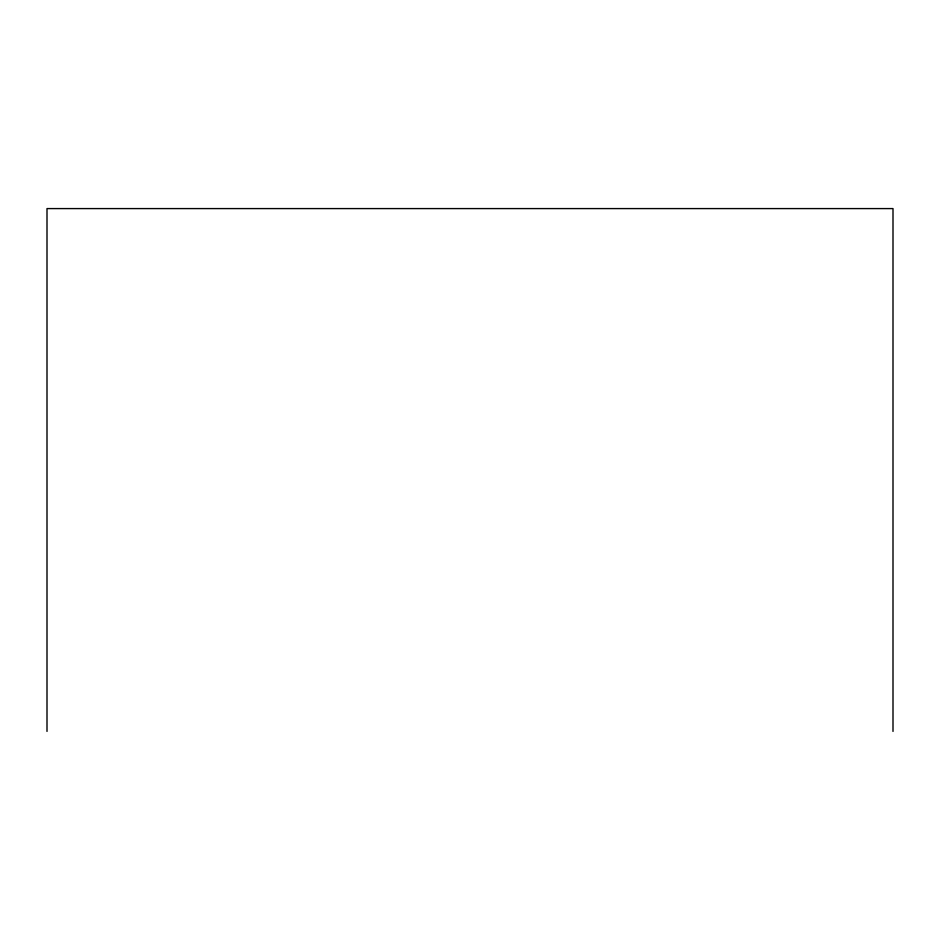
<?xml version="1.0" encoding="UTF-8"?>
<svg xmlns="http://www.w3.org/2000/svg" width="940" height="940" viewBox="0 0 940 940"><rect width="100%" height="100%" fill="white"/><g stroke="black" fill="none" stroke-linecap="round" stroke-linejoin="round"><path stroke-width="1.41" d="M893 731.414L893 208.586L47 208.586L47 731.414"/></g></svg>
